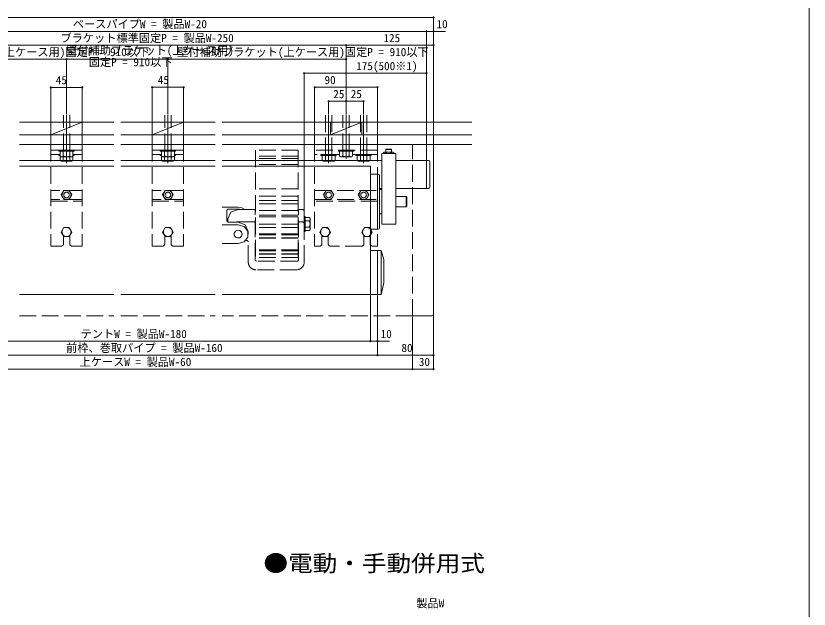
# Model space of a CAD drawing. Units: millimetres, scale not verified. Extents: x -2376 to -396, y -1680 to 1517.
# Drawn here: x -1531 to -396, y 125 to 973 of the extents above; entities that cross this region are included whole.
import ezdxf
from ezdxf.enums import TextEntityAlignment as Align

# ---------------------------------------------------------------- set-up
doc = ezdxf.new("R2010")
doc.units = ezdxf.units.MM
doc.header["$LTSCALE"] = 8
doc.linetypes.add('CHAIN2', pattern=[12, 9, -1, 1, -1])
doc.linetypes.add('DASHED3', pattern=[4, 3, -1])
doc.layers.add('0-1_USER1', color=7, linetype='Continuous')
for name, color, linetype, lineweight in [('0-2_YKK_ZWAK', 7, 'Continuous', 9), ('0-3_YKK_12', 2, 'Continuous', 9), ('0-4_YKK_13', 4, 'DASHED3', 9), ('0-5_YKK_A1', 4, 'DASHED3', 9), ('0-6_YKK_D', 6, 'Continuous', 9), ('0-7_YSS_K', 3, 'Continuous', 9)]:
    doc.layers.add(name, color=color, linetype=linetype, lineweight=lineweight)
doc.styles.add('ＭＳ ゴシック', font='')
doc.styles.get('ＭＳ ゴシック').set_extended_font_data('MS Gothic')

msp = doc.modelspace()

# ---------------------------------------------------------------- linework, layer by layer
at = {"layer": '0-2_YKK_ZWAK'}
msp.add_line((-396, 1440), (-396, -1680), dxfattribs=at)
at = {"layer": '0-3_YKK_12', "linetype": 'CHAIN2'}
for p, q in [((-1458.5, 762.419), (-1458.5, 830.918)), ((-1313.5, 762.419), (-1313.5, 830.918)), ((-1083.5, 762.419), (-1083.5, 830.918)), ((-1058.5, 768.431), (-1058.5, 830.918)), ((-1033.5, 762.419), (-1033.5, 830.918))]:
    msp.add_line(p, q, dxfattribs=at)
at = {"layer": '0-3_YKK_12'}
for p, q in [((-1526, 766.418), (-1391, 766.418)), ((-1381, 766.418), (-1246, 766.418)), ((-1236, 766.418), (-1007.5, 766.418)), ((-987.5, 766.418), (-943.5, 766.418)), ((-1007.5, 726.418), (-1010.5, 726.418)), ((-987.5, 726.418), (-943.5, 726.418)), ((-1013.5, 637.648), (-1023.5, 637.648)), ((-1526, 574.448), (-1391, 574.448)), ((-1381, 574.448), (-1246, 574.448)), ((-1236, 574.448), (-1013.5, 574.448))]:
    msp.add_line(p, q, dxfattribs=at)
at = {"layer": '0-4_YKK_13'}
for p, q in [((-1463, 780.93), (-1463, 830.918)), ((-1454, 780.93), (-1454, 830.918)), ((-1318, 780.93), (-1318, 830.918)), ((-1309, 780.93), (-1309, 830.918)), ((-1088, 774.919), (-1088, 830.918)), ((-1079, 774.919), (-1079, 830.918)), ((-1063, 780.93), (-1063, 830.918)), ((-1054, 780.93), (-1054, 830.918)), ((-1038, 774.919), (-1038, 830.918)), ((-1029, 774.919), (-1029, 830.918)), ((-1481, 788.918), (-1436, 788.918)), ((-1481, 788.918), (-1481, 643.918)), ((-1436, 788.918), (-1436, 643.918)), ((-1336, 788.918), (-1291, 788.918)), ((-1336, 788.918), (-1336, 643.918)), ((-1291, 788.918), (-1291, 643.918)), ((-1013.5, 788.918), (-1103.5, 788.918)), ((-1103.5, 788.918), (-1103.5, 643.918)), ((-1013.5, 788.918), (-1013.5, 643.918)), ((-963.5, 543.918), (-963.5, 788.918)), ((-1481, 780.919), (-1436, 780.919)), ((-1481, 774.919), (-1467.738, 774.919)), ((-1469.5, 780.93), (-1469.5, 779.43)), ((-1469.5, 780.93), (-1447.5, 780.93)), ((-1469.5, 779.43), (-1447.5, 779.43)), ((-1469.5, 774.919), (-1469.5, 773.419)), ((-1469.5, 774.919), (-1467.738, 774.919)), ((-1469.5, 773.419), (-1467.738, 773.419)), ((-1467.738, 772.631), (-1467.738, 779.43)), ((-1467.738, 766.619), (-1467.738, 773.419)), ((-1463.119, 772.631), (-1463.119, 779.43)), ((-1453.881, 772.631), (-1453.881, 779.43)), ((-1449.262, 772.631), (-1449.262, 779.43)), ((-1449.262, 774.919), (-1447.5, 774.919)), ((-1449.262, 774.919), (-1436, 774.919)), ((-1449.262, 766.619), (-1449.262, 773.419)), ((-1449.262, 773.419), (-1447.5, 773.419)), ((-1447.5, 780.93), (-1447.5, 779.43)), ((-1447.5, 774.919), (-1447.5, 773.419)), ((-1336, 780.919), (-1291, 780.919)), ((-1336, 774.919), (-1322.738, 774.919)), ((-1324.5, 780.93), (-1324.5, 779.43)), ((-1324.5, 780.93), (-1302.5, 780.93)), ((-1324.5, 779.43), (-1302.5, 779.43)), ((-1324.5, 774.919), (-1324.5, 773.419)), ((-1324.5, 774.919), (-1322.738, 774.919)), ((-1324.5, 773.419), (-1322.738, 773.419)), ((-1322.738, 772.631), (-1322.738, 779.43)), ((-1322.738, 766.619), (-1322.738, 773.419)), ((-1318.119, 772.631), (-1318.119, 779.43)), ((-1308.881, 772.631), (-1308.881, 779.43)), ((-1304.262, 772.631), (-1304.262, 779.43)), ((-1304.262, 774.919), (-1302.5, 774.919)), ((-1304.262, 774.919), (-1291, 774.919)), ((-1304.262, 766.619), (-1304.262, 773.419)), ((-1304.262, 773.419), (-1302.5, 773.419)), ((-1302.5, 780.93), (-1302.5, 779.43)), ((-1302.5, 774.919), (-1302.5, 773.419)), ((-1013.5, 780.919), (-1103.5, 780.919)), ((-1067.738, 774.919), (-1103.5, 774.919)), ((-1094.5, 774.919), (-1094.5, 773.419)), ((-1072.5, 774.919), (-1094.5, 774.919)), ((-1072.5, 773.419), (-1094.5, 773.419)), ((-1092.738, 766.619), (-1092.738, 773.419)), ((-1088.119, 766.619), (-1088.119, 773.419)), ((-1078.881, 766.619), (-1078.881, 773.419)), ((-1074.263, 766.619), (-1074.263, 773.419)), ((-1072.5, 774.919), (-1072.5, 773.419)), ((-1069.5, 780.93), (-1069.5, 779.43)), ((-1047.5, 780.93), (-1069.5, 780.93)), ((-1047.5, 779.43), (-1069.5, 779.43)), ((-1067.738, 772.631), (-1067.738, 779.43)), ((-1063.119, 772.631), (-1063.119, 779.43)), ((-1053.881, 772.631), (-1053.881, 779.43)), ((-1049.263, 772.631), (-1049.263, 779.43)), ((-1013.5, 774.919), (-1049.263, 774.919)), ((-1047.5, 780.93), (-1047.5, 779.43)), ((-1044.5, 774.919), (-1044.5, 773.419)), ((-1022.5, 774.919), (-1044.5, 774.919)), ((-1022.5, 773.419), (-1044.5, 773.419)), ((-1042.737, 766.619), (-1042.737, 773.419)), ((-1038.119, 766.619), (-1038.119, 773.419)), ((-1028.881, 766.619), (-1028.881, 773.419)), ((-1024.262, 766.619), (-1024.262, 773.419)), ((-1022.5, 774.919), (-1022.5, 773.419)), ((-1465.428, 771.43), (-1451.572, 771.43)), ((-1465.428, 765.419), (-1451.572, 765.419)), ((-1463.119, 766.619), (-1463.119, 771.43)), ((-1453.881, 766.619), (-1453.881, 771.43)), ((-1320.428, 771.43), (-1306.572, 771.43)), ((-1320.428, 765.419), (-1306.572, 765.419)), ((-1318.119, 766.619), (-1318.119, 771.43)), ((-1308.881, 766.619), (-1308.881, 771.43)), ((-1076.572, 765.419), (-1090.428, 765.419)), ((-1051.572, 771.43), (-1065.428, 771.43)), ((-1026.572, 765.419), (-1040.428, 765.419)), ((-1436, 723.419), (-1481, 723.419)), ((-1462.253, 723.419), (-1466.006, 716.919)), ((-1466.006, 716.919), (-1462.253, 710.419)), ((-1462.253, 723.419), (-1454.747, 723.419)), ((-1454.747, 723.419), (-1450.994, 716.919)), ((-1450.994, 716.919), (-1454.747, 710.419)), ((-1291, 723.419), (-1336, 723.419)), ((-1317.253, 723.419), (-1321.006, 716.919)), ((-1321.006, 716.919), (-1317.253, 710.419)), ((-1317.253, 723.419), (-1309.747, 723.419)), ((-1309.747, 723.419), (-1305.995, 716.919)), ((-1305.995, 716.919), (-1309.747, 710.419)), ((-1103.5, 723.419), (-1013.5, 723.419)), ((-1091.005, 716.919), (-1087.253, 710.419)), ((-1079.747, 723.419), (-1075.995, 716.919)), ((-1075.995, 716.919), (-1079.747, 710.419)), ((-1037.253, 723.419), (-1041.005, 716.919)), ((-1041.005, 716.919), (-1037.253, 710.419)), ((-1029.747, 723.419), (-1037.253, 723.419)), ((-1029.747, 723.419), (-1025.995, 716.919)), ((-1025.995, 716.919), (-1029.747, 710.419)), ((-1436, 710.419), (-1481, 710.419)), ((-1481, 707.92), (-1436, 707.92)), ((-1462.253, 710.419), (-1454.747, 710.419)), ((-1291, 710.419), (-1336, 710.419)), ((-1336, 707.92), (-1291, 707.92)), ((-1317.253, 710.419), (-1309.747, 710.419)), ((-1103.5, 710.419), (-1013.5, 710.419)), ((-1013.5, 707.92), (-1103.5, 707.92)), ((-1079.747, 710.419), (-1087.253, 710.419)), ((-1029.747, 710.419), (-1037.253, 710.419)), ((-1462.253, 670.418), (-1466.006, 663.918)), ((-1462.253, 670.418), (-1454.747, 670.418)), ((-1454.747, 670.418), (-1450.994, 663.918)), ((-1317.253, 670.418), (-1321.006, 663.918)), ((-1317.253, 670.418), (-1309.747, 670.418)), ((-1309.747, 670.418), (-1305.995, 663.918)), ((-1092.253, 670.418), (-1096.005, 663.918)), ((-1084.747, 670.418), (-1092.253, 670.418)), ((-1084.747, 670.418), (-1080.994, 663.918)), ((-1032.253, 670.418), (-1036.006, 663.918)), ((-1024.747, 670.418), (-1032.253, 670.418)), ((-1024.747, 670.418), (-1020.995, 663.918)), ((-1466.006, 663.918), (-1462.253, 657.418)), ((-1463, 658.712), (-1463, 646.918)), ((-1450.994, 663.918), (-1454.747, 657.418)), ((-1454, 658.712), (-1454, 646.918)), ((-1321.006, 663.918), (-1317.253, 657.418)), ((-1318, 658.712), (-1318, 646.918)), ((-1305.995, 663.918), (-1309.747, 657.418)), ((-1309, 658.712), (-1309, 646.918)), ((-1096.005, 663.918), (-1092.253, 657.418)), ((-1093, 658.712), (-1093, 646.918)), ((-1084, 658.712), (-1084, 646.918)), ((-1036.006, 663.918), (-1032.253, 657.418)), ((-1033, 658.712), (-1033, 646.918)), ((-1020.995, 663.918), (-1024.747, 657.418)), ((-1024, 658.712), (-1024, 646.918)), ((-1462.253, 657.418), (-1454.747, 657.418)), ((-1317.253, 657.418), (-1309.747, 657.418)), ((-1024.747, 657.418), (-1032.253, 657.418)), ((-1481, 643.918), (-1466, 643.918)), ((-1451, 643.918), (-1436, 643.918)), ((-1336, 643.918), (-1321, 643.918)), ((-1306, 643.918), (-1291, 643.918)), ((-1096, 643.918), (-1103.5, 643.918)), ((-1036, 643.918), (-1081, 643.918)), ((-1013.5, 643.918), (-1021, 643.918))]:
    msp.add_line(p, q, dxfattribs=at)
at = {"layer": '0-4_YKK_13', "linetype": 'Continuous'}
for p, q in [((-963.5, 788.918), (-933.5, 788.918)), ((-933.5, 546.918), (-933.5, 788.918)), ((-1003.043, 778.218), (-991.958, 778.218)), ((-1001, 782.267), (-1001.5, 781.767)), ((-1001.5, 778.218), (-1001.5, 781.767)), ((-1001.5, 781.767), (-993.5, 781.767)), ((-1001.195, 777.218), (-1001.195, 776.218)), ((-994, 782.267), (-1001, 782.267)), ((-994, 782.267), (-993.5, 781.767)), ((-993.5, 778.218), (-993.5, 781.767)), ((-990.11, 777.218), (-990.11, 776.218)), ((-943.5, 766.418), (-940.5, 766.418)), ((-943.5, 766.418), (-943.5, 726.418)), ((-938.5, 764.418), (-938.5, 728.418)), ((-1526, 758.368), (-1391, 758.368)), ((-1381, 758.368), (-1246, 758.368)), ((-1236, 758.368), (-1023.5, 758.368)), ((-1023.5, 574.448), (-1023.5, 758.368)), ((-1023.5, 746.668), (-1012.5, 746.668)), ((-1013.5, 668.168), (-1013.5, 746.668)), ((-1010.5, 670.168), (-1010.5, 744.668)), ((-943.5, 726.418), (-940.5, 726.418)), ((-1007.5, 724.918), (-1010.5, 724.918)), ((-1010.5, 724.918), (-1010.5, 689.918)), ((-987.5, 714.918), (-972.5, 714.918)), ((-972.5, 714.918), (-971.5, 713.918)), ((-972.5, 714.918), (-972.5, 699.918)), ((-971.5, 700.918), (-971.5, 713.918)), ((-972.5, 699.918), (-987.5, 699.918)), ((-971.5, 700.918), (-972.5, 699.918)), ((-1010.5, 689.918), (-1007.5, 689.918)), ((-1023.5, 668.168), (-1012.5, 668.168)), ((-1008.5, 637.386), (-1013.5, 637.648)), ((-1013.5, 637.648), (-1013.5, 574.448)), ((-1008.5, 637.386), (-1004.5, 624.648)), ((-1008.5, 637.386), (-1008.5, 574.71)), ((-1004.5, 624.648), (-1004.5, 591.448)), ((-1004.5, 591.448), (-1008.5, 574.71)), ((-1008.5, 574.71), (-1013.5, 574.448)), ((-963.5, 543.918), (-936.5, 543.918))]:
    msp.add_line(p, q, dxfattribs=at)
at = {"layer": '0-4_YKK_13', "color": 5}
for p, q in [((-1127, 780.914), (-1188, 780.914)), ((-1188, 780.914), (-1188, 627.413)), ((-1127, 772.414), (-1188, 772.414)), ((-1127, 780.914), (-1127, 627.413)), ((-1127, 768.914), (-1188, 768.914)), ((-1127, 760.414), (-1188, 760.414)), ((-1127, 725.809), (-1188, 725.809)), ((-1127, 715.369), (-1188, 715.369)), ((-1127, 708.956), (-1188, 708.956)), ((-1127, 704.324), (-1188, 704.324)), ((-1213, 699.696), (-1236, 699.696)), ((-1229, 694.699), (-1229, 680.137)), ((-1213, 696.699), (-1227, 696.699)), ((-1190, 696.231), (-1213, 696.231)), ((-1188.5, 624.422), (-1188.5, 694.731)), ((-1127, 694.712), (-1188, 694.712)), ((-1126.5, 624.422), (-1126.5, 694.731)), ((-1121.5, 696.231), (-1125, 696.231)), ((-1118.5, 621.005), (-1118.5, 693.231)), ((-1227.5, 678.201), (-1227.5, 682.787)), ((-1127, 687.964), (-1188, 687.964)), ((-1127, 685.888), (-1188, 685.888)), ((-1118.5, 688.087), (-1118.5, 666.487)), ((-1118.5, 686.257), (-1117, 686.257)), ((-1117, 686.257), (-1117, 664.657)), ((-1111.2, 684.695), (-1117, 684.695)), ((-1117, 684.695), (-1117, 666.219)), ((-1110, 682.385), (-1110, 668.529)), ((-1213, 674.392), (-1236, 674.392)), ((-1213, 678.138), (-1227, 678.138)), ((-1190, 678.606), (-1213, 678.606)), ((-1127, 675.07), (-1188, 675.07)), ((-1127, 670.299), (-1188, 670.299)), ((-1121.5, 678.606), (-1125, 678.606)), ((-1111.2, 680.076), (-1117, 680.076)), ((-1111.2, 670.838), (-1117, 670.838)), ((-1198.5, 664.694), (-1198.5, 660.947)), ((-1127, 661.489), (-1188, 661.489)), ((-1127, 660.72), (-1188, 660.72)), ((-1127, 660.113), (-1188, 660.113)), ((-1118.5, 664.657), (-1117, 664.657)), ((-1111.2, 666.219), (-1117, 666.219)), ((-1213, 647.503), (-1236, 647.503)), ((-1200.5, 651.718), (-1202.457, 651.718)), ((-1198.5, 621.005), (-1198.5, 649.718)), ((-1127, 655.82), (-1188, 655.82)), ((-1127, 655.102), (-1188, 655.102)), ((-1127, 638.636), (-1188, 638.636)), ((-1127, 637.867), (-1188, 637.867)), ((-1127, 637.26), (-1188, 637.26)), ((-1127, 632.967), (-1188, 632.967)), ((-1127, 632.249), (-1188, 632.249)), ((-1127, 627.413), (-1188, 627.413)), ((-1128.5, 622.422), (-1186.5, 622.422)), ((-1129.5, 610.005), (-1187.5, 610.005))]:
    msp.add_line(p, q, dxfattribs=at)
at = {"layer": '0-4_YKK_13', "color": 7, "linetype": 'Continuous'}
for p, q in [((-1007.5, 776.218), (-987.5, 776.218)), ((-1007.5, 674.991), (-1007.5, 776.218)), ((-987.5, 674.991), (-987.5, 776.218)), ((-1007.5, 674.991), (-987.5, 674.991))]:
    msp.add_line(p, q, dxfattribs=at)
at = {"layer": '0-4_YKK_13', "linetype": 'Continuous'}
for points in [[(-1001.195, 777.218), (-1001.443, 777.718), (-1002.119, 778.084), (-1003.043, 778.218), (-1003.966, 778.084), (-1004.643, 777.718), (-1004.89, 777.218), (-1004.89, 776.218)], [(-993.805, 777.218), (-994.3, 777.718), (-995.652, 778.084), (-997.5, 778.218), (-999.348, 778.084), (-1000.7, 777.718), (-1001.195, 777.218)], [(-990.11, 777.218), (-990.357, 777.718), (-991.034, 778.084), (-991.958, 778.218), (-992.881, 778.084), (-993.558, 777.718), (-993.805, 777.218), (-993.805, 776.218)]]:
    msp.add_lwpolyline(points, dxfattribs=at)
at = {"layer": '0-4_YKK_13'}
for points in [[(-1079.747, 723.419), (-1087.253, 723.419), (-1091.005, 716.919)], [(-1080.994, 663.918), (-1084.747, 657.418), (-1092.253, 657.418)]]:
    msp.add_lwpolyline(points, dxfattribs=at)
at = {"layer": '0-4_YKK_13', "color": 5, "linetype": 'Continuous'}
for points in [[(-1227.5, 682.787), (-1223.253, 692.293), (-1213, 696.231)], [(-1213, 699.696), (-1207.795, 698.8), (-1203.283, 696.231)], [(-1213, 696.699), (-1211.086, 696.582), (-1209.206, 696.231)], [(-1216.794, 678.138), (-1214.914, 678.488), (-1213, 678.606)], [(-1213, 678.138), (-1202.747, 674.2), (-1198.5, 664.694)], [(-1213, 674.392), (-1204.477, 671.824), (-1199.209, 665.102), (-1199.209, 656.793), (-1204.477, 650.071), (-1213, 647.503)]]:
    msp.add_lwpolyline(points, dxfattribs=at)
msp.add_lwpolyline([(-1207, 660.947), (-1207.952, 657.94), (-1210.507, 655.887), (-1213.854, 655.441), (-1216.929, 656.743), (-1218.757, 659.38), (-1218.757, 662.515), (-1216.929, 665.152), (-1213.854, 666.454), (-1210.507, 666.008), (-1207.952, 663.955)], close=True, dxfattribs=at)
at = {"layer": '0-4_YKK_13'}
for centre, radius in [((-1458.5, 716.919), 6.5), ((-1458.5, 716.919), 4), ((-1313.5, 716.919), 6.5), ((-1313.5, 716.919), 4), ((-1083.5, 716.919), 6.5), ((-1083.5, 716.919), 4), ((-1033.5, 716.919), 6.5), ((-1033.5, 716.919), 4), ((-1458.5, 663.918), 6.5), ((-1313.5, 663.918), 6.5), ((-1088.5, 663.918), 6.5), ((-1028.5, 663.918), 6.5)]:
    msp.add_circle(centre, radius, dxfattribs=at)
for centre, radius, start, end in [((-1465.428, 774.253), 2.822, 215.08585, 324.91414), ((-1458.5, 780.919), 9.489, 240.87221, 299.12778), ((-1451.572, 774.253), 2.822, 215.08585, 324.91414), ((-1320.428, 774.253), 2.822, 215.08585, 324.91414), ((-1313.5, 780.919), 9.489, 240.87221, 299.12778), ((-1306.572, 774.253), 2.822, 215.08585, 324.91414), ((-1065.428, 774.253), 2.822, 215.08585, 324.91414), ((-1058.5, 780.919), 9.489, 240.87221, 299.12778), ((-1051.572, 774.253), 2.822, 215.08585, 324.91414), ((-1465.428, 768.241), 2.822, 215.08585, 324.91414), ((-1458.5, 774.908), 9.489, 240.87221, 299.12778), ((-1451.572, 768.241), 2.822, 215.08585, 324.91414), ((-1320.428, 768.241), 2.822, 215.08585, 324.91414), ((-1313.5, 774.908), 9.489, 240.87221, 299.12778), ((-1306.572, 768.241), 2.822, 215.08585, 324.91414), ((-1090.428, 768.241), 2.822, 215.08585, 324.91414), ((-1083.5, 774.908), 9.489, 240.87221, 299.12778), ((-1076.572, 768.241), 2.822, 215.08585, 324.91414), ((-1040.428, 768.241), 2.822, 215.08585, 324.91414), ((-1033.5, 774.908), 9.489, 240.87221, 299.12778), ((-1026.572, 768.241), 2.822, 215.08585, 324.91414), ((-1466, 646.918), 3, 270, 0), ((-1451, 646.918), 3, 180, 270), ((-1321, 646.918), 3, 270, 0), ((-1306, 646.918), 3, 180, 270), ((-1096, 646.918), 3, 270, 0), ((-1081, 646.918), 3, 180, 270), ((-1036, 646.918), 3, 270, 0), ((-1021, 646.918), 3, 180, 270)]:
    msp.add_arc(centre, radius, start, end, dxfattribs=at)
at = {"layer": '0-4_YKK_13', "linetype": 'Continuous'}
for centre, radius, start, end in [((-940.5, 764.418), 2, 0, 90), ((-1012.5, 744.668), 2, 0, 90), ((-940.5, 728.418), 2, 270, 0), ((-1012.5, 670.168), 2, 270, 0), ((-936.5, 546.918), 3, 270, 0)]:
    msp.add_arc(centre, radius, start, end, dxfattribs=at)
at = {"layer": '0-4_YKK_13', "color": 5}
for centre, radius, start, end in [((-1227, 694.699), 2, 90, 180), ((-1190, 694.731), 1.5, 0, 90), ((-1125, 694.731), 1.5, 90, 180), ((-1121.5, 693.231), 3, 0, 90), ((-1112.822, 682.385), 2.822, 305.08585, 54.91414), ((-1227, 680.137), 2, 180, 270), ((-1190, 677.106), 1.5, 0, 90), ((-1125, 677.106), 1.5, 90, 180), ((-1121.5, 675.606), 3, 0, 90), ((-1119.489, 675.457), 9.489, 330.87221, 29.12778), ((-1112.822, 668.529), 2.822, 305.08585, 54.91414), ((-1200.5, 649.718), 2, 0, 90), ((-1186.5, 624.422), 2, 180, 270), ((-1128.5, 624.422), 2, 270, 0), ((-1187.5, 621.005), 11, 180, 270), ((-1129.5, 621.005), 11, 270, 0)]:
    msp.add_arc(centre, radius, start, end, dxfattribs=at)
at = {"layer": '0-5_YKK_A1'}
for p, q in [((-1526, 788.918), (-1391, 788.918)), ((-1381, 788.918), (-1246, 788.918)), ((-963.5, 788.918), (-1236, 788.918)), ((-1526, 543.918), (-1391, 543.918)), ((-1381, 543.918), (-1246, 543.918)), ((-963.5, 543.918), (-1236, 543.918))]:
    msp.add_line(p, q, dxfattribs=at)
at = {"layer": '0-6_YKK_D'}
for p, q in [((-1838.5, 970.918), (-933.5, 970.918)), ((-933.5, 789.918), (-933.5, 971.918)), ((-1828.5, 950.918), (-943.5, 950.918)), ((-943.5, 767.418), (-943.5, 951.918)), ((-943.5, 767.418), (-943.5, 951.918)), ((-943.5, 950.918), (-933.5, 950.918)), ((-933.5, 789.918), (-933.5, 951.918)), ((-933.5, 950.918), (-916.367, 950.918)), ((-1713.5, 930.918), (-1058.5, 930.918)), ((-1058.5, 831.918), (-1058.5, 931.918)), ((-1058.5, 831.918), (-1058.5, 931.918)), ((-1058.5, 930.918), (-933.5, 930.918)), ((-933.5, 789.918), (-933.5, 931.918)), ((-1713.5, 910.918), (-1458.5, 910.918)), ((-1458.5, 831.918), (-1458.5, 911.918)), ((-1458.5, 831.918), (-1458.5, 911.918)), ((-1458.5, 910.918), (-1313.5, 910.918)), ((-1313.5, 831.918), (-1313.5, 911.918)), ((-1313.5, 831.918), (-1313.5, 911.918)), ((-1058.5, 910.918), (-1313.5, 910.918)), ((-1058.5, 831.918), (-1058.5, 911.918)), ((-1118.5, 694.231), (-1118.5, 891.918)), ((-943.5, 890.918), (-1118.5, 890.918)), ((-943.5, 767.418), (-943.5, 891.918)), ((-1481, 789.918), (-1481, 871.773)), ((-1481, 870.773), (-1436, 870.773)), ((-1436, 789.918), (-1436, 871.773)), ((-1336, 789.918), (-1336, 871.918)), ((-1336, 870.918), (-1291, 870.918)), ((-1291, 789.918), (-1291, 871.918)), ((-1103.5, 789.918), (-1103.5, 871.918)), ((-1013.5, 870.918), (-1103.5, 870.918)), ((-1013.5, 789.918), (-1013.5, 871.918)), ((-1083.5, 831.918), (-1083.5, 851.918)), ((-1058.5, 831.918), (-1058.5, 851.918)), ((-1058.5, 831.918), (-1058.5, 851.918)), ((-1033.5, 831.918), (-1033.5, 851.918)), ((-1083.5, 850.918), (-1058.5, 850.918)), ((-1033.5, 850.918), (-1058.5, 850.918)), ((-1023.5, 573.448), (-1023.5, 506.876)), ((-1023.5, 573.448), (-1023.5, 506.876)), ((-1013.5, 573.448), (-1013.5, 506.876)), ((-1013.5, 573.448), (-1013.5, 486.876)), ((-1013.5, 573.448), (-1013.5, 486.876)), ((-933.5, 545.918), (-933.5, 486.876)), ((-933.5, 545.918), (-933.5, 466.876)), ((-963.5, 542.918), (-963.5, 466.876)), ((-963.5, 542.918), (-963.5, 466.876)), ((-1748.5, 507.876), (-1023.5, 507.876)), ((-1023.5, 507.876), (-1013.5, 507.876)), ((-1013.5, 507.876), (-996.367, 507.876)), ((-1758.5, 487.876), (-1013.5, 487.876)), ((-1013.5, 487.876), (-933.5, 487.876)), ((-1808.5, 467.876), (-963.5, 467.876)), ((-933.5, 467.876), (-963.5, 467.876))]:
    msp.add_line(p, q, dxfattribs=at)
for centre in [(-933.5, 970.918), (-943.5, 950.918), (-943.5, 950.918), (-933.5, 950.918), (-1058.5, 930.918), (-1058.5, 930.918), (-933.5, 930.918), (-1458.5, 910.918), (-1458.5, 910.918), (-1313.5, 910.918), (-1313.5, 910.918), (-1058.5, 910.918), (-1118.5, 890.918), (-943.5, 890.918), (-1481, 870.773), (-1436, 870.773), (-1336, 870.918), (-1291, 870.918), (-1103.5, 870.918), (-1013.5, 870.918), (-1083.5, 850.918), (-1058.5, 850.918), (-1058.5, 850.918), (-1033.5, 850.918), (-1023.5, 507.876), (-1023.5, 507.876), (-1013.5, 507.876), (-1013.5, 487.876), (-1013.5, 487.876), (-933.5, 487.876), (-963.5, 467.876), (-963.5, 467.876), (-933.5, 467.876)]:
    msp.add_circle(centre, 0.85, dxfattribs=at)
at = {"layer": '0-7_YSS_K'}
for p, q in [((-1526, 820.918), (-1391, 820.918)), ((-1481, 820.918), (-1481, 802.918)), ((-1436, 802.918), (-1436, 820.918)), ((-1381, 820.918), (-1246, 820.918)), ((-1336, 820.918), (-1336, 802.918)), ((-1291, 802.918), (-1291, 820.918)), ((-1236, 820.918), (-878.5, 820.918)), ((-1081, 820.918), (-1081, 802.918)), ((-1036, 802.918), (-1036, 820.918)), ((-1526, 802.918), (-1391, 802.918)), ((-1526, 802.918), (-1391, 802.918)), ((-1481, 802.918), (-1436, 802.918)), ((-1381, 802.918), (-1246, 802.918)), ((-1381, 802.918), (-1246, 802.918)), ((-1336, 802.918), (-1291, 802.918)), ((-1236, 802.918), (-878.5, 802.918)), ((-1236, 802.918), (-878.5, 802.918)), ((-1081, 802.918), (-1036, 802.918)), ((-1526, 788.918), (-1391, 788.918)), ((-1381, 788.918), (-1246, 788.918)), ((-1236, 788.918), (-878.5, 788.918))]:
    msp.add_line(p, q, dxfattribs=at)
for points in [[(-1481, 802.918), (-1436, 820.918), (-1481, 820.918)], [(-1336, 802.918), (-1291, 820.918), (-1336, 820.918)], [(-1081, 802.918), (-1036, 820.918), (-1081, 820.918)]]:
    msp.add_lwpolyline(points, dxfattribs=at)

# ---------------------------------------------------------------- texts
at = {"layer": '0-1_USER1', "style": 'ＭＳ ゴシック', "width": 1.1}
msp.add_text('●電動・手動併用式', height=23.46, dxfattribs=at).set_placement((-1176.711, 171.536), align=Align.BOTTOM_LEFT)
at = {"layer": '0-6_YKK_D', "color": 4, "style": 'ＭＳ ゴシック'}
for s, p in [('ベースパイプW = 製品W-20', (-1449.467, 951.918)), ('10', (-929.1, 951.918)), ('ブラケット標準固定P = 製品W-250', (-1467.067, 931.918)), ('125', (-1005.067, 931.918)), ('壁付補助ブラケット(上ケース用)', (-1459.067, 914.252)), ('壁付補助ブラケット(上ケース用)固定P = 910以下', (-1700.133, 911.918)), ('壁付補助ブラケット(上ケース用)固定P = 910以下', (-1300.133, 911.918)), ('固定P = 910以下', (-1426.8, 897.585)), ('175(500※1)', (-1044.067, 891.918)), ('45', (-1473.868, 871.773)), ('45', (-1327.942, 871.918)), ('90', (-1089.367, 871.918)), ('25', (-1076.867, 851.918)), ('25', (-1051.867, 851.918)), ('テントW = 製品W-180', (-1438.267, 508.876)), ('10', (-1009.1, 508.876)), ('前枠、巻取パイプ = 製品W-160', (-1459.067, 488.876)), ('80', (-979.367, 488.876)), ('上ケースW = 製品W-60', (-1439.867, 468.876)), ('30', (-954.367, 468.876)), ('製品W', (-958.055, 123.711))]:
    msp.add_text(s, height=11.73, dxfattribs=at).set_placement(p, align=Align.BOTTOM_LEFT)

doc.saveas('drawing.dxf')
